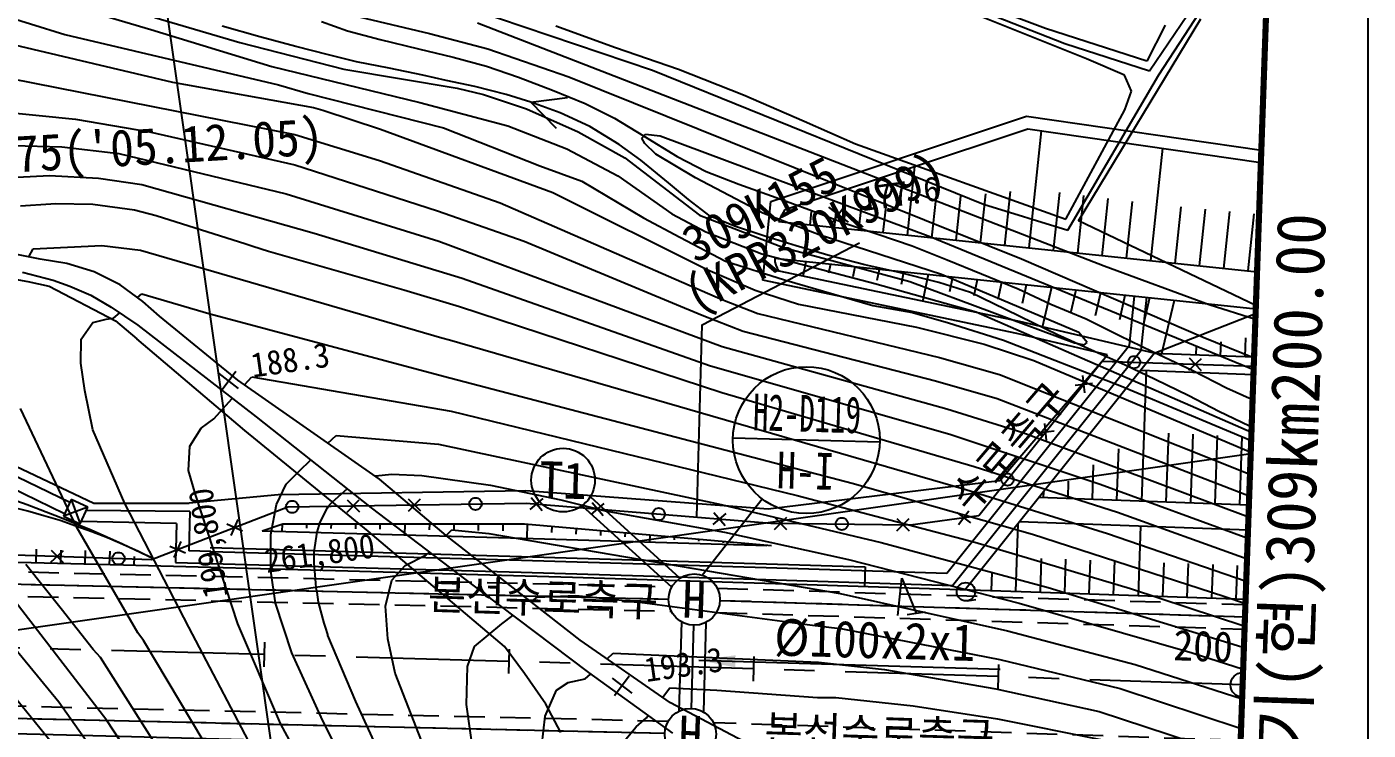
# Model space of a CAD drawing. Header units: millimetres. Extents: x 12262 to 13058, y 1103 to 1809.
# Drawn here: x 12948.3 to 13057.9, y 1477.6 to 1535.1 of the extents above; entities that cross this region are included whole.
import ezdxf
from ezdxf.enums import TextEntityAlignment as Align
from ezdxf.xclip import XClip

# ---------------------------------------------------------------- set-up
doc = ezdxf.new("R2010")
doc.units = ezdxf.units.MM
doc.header["$LTSCALE"] = 10
doc.header["$MEASUREMENT"] = 0
doc.header["$XCLIPFRAME"] = 2
for name, pattern in [('A-CENTR01', [2, 1.25, -0.25, 0.25, -0.25]), ('CENTER', [2, 1.25, -0.25, 0.25, -0.25]), ('HIDDEN', [0.375, 0.25, -0.125])]:
    doc.linetypes.add(name, pattern=pattern)
for name, color, linetype in [('TN-MACL', 6, 'A-CENTR01'), ('TT-WIRE-EQPM', 6, 'Continuous'), ('TZ-BASE', 253, 'Continuous'), ('TZ-CABL', 4, 'Continuous')]:
    doc.layers.add(name, color=color, linetype=linetype)
doc.layers.add('TX-PAPR', color=2, linetype='Continuous', plot=False)
doc.styles.add('HANA', font='GulimChe.ttf')
doc.styles.get("Standard").update_dxf_attribs({"font": 'GulimChe.ttf'})
doc.linetypes.add('ZIGZAG', pattern='A,0.0001,-0.2,[131,ltypeshp.shx,S=0.2,R=0,X=-0.2,Y=0],-0.4,[131,ltypeshp.shx,S=0.2,R=180,X=0.2,Y=0],-0.2', length=0.8001)
doc.dimstyles.get("Standard").update_dxf_attribs({"dimtxt": 0.18, "dimasz": 0.18, "dimexe": 0.18, "dimexo": 0.0625, "dimgap": 0.09, "dimtad": 0, "dimtih": 1, "dimtoh": 1, "dimdec": 4, "dimzin": 0, "dimdsep": 46, "dimtxsty": 'Standard', "dimcen": 0.09, "dimadec": 0, "dimazin": 0, "dimtfac": 1, "dimtdec": 4, "dimtofl": 0, "dimtmove": 0, "dimatfit": 3, "dimfxl": 0, "dimtolj": 1, "dimtzin": 0, "dimarcsym": 0})

# ---------------------------------------------------------------- blocks, each defined once
blk = doc.blocks.new('JD-GJG5SREGSF3')
at = {"layer": 'TZ-BASE'}
for p, q in [((645.34, -178.79), (593.24, 185.92)), ((575.95, 63.8, -77), (610.61, 53.56, -77)), ((692.24, 50.16, -82), (699.59, 61.04, -82)), ((687.11, 51.14, -81.25), (667.6, 58.97, -81.25)), ((693, 49.84, -81), (698.01, 57.54, -81)), ((593.52, 56.25, -76), (603.6, 53.14, -76)), ((675.39, 56.31, -82), (685.32, 52.41, -82)), ((623.05, 55.68, -79), (633.4, 53.21, -79)), ((636.93, 55.19, -81), (651.62, 50.22, -81)), ((683.75, 53.62, -82.06), (679.47, 55.24, -82.06)), ((610.94, 54.54, -78), (617.89, 52.49, -78)), ((619.52, 52.94, -79.16), (616.44, 53.81, -79.16)), ((624.57, 54.19, -73.7), (626.7, 53.45, -73.7)), ((637.31, 54.09, -80), (688.54, 34.24, -80)), ((643.72, 53.84, -81.25), (648.6, 52.08, -81.25)), ((686.45, 37.91, -80.59), (696.44, 54.42, -80.59)), ((693.52, 53.9, -82.06), (692.02, 50.96, -82.06)), ((595.89, 53.13, -75), (612.4, 49.24, -75)), ((603.6, 53.14, -76), (621.05, 49.03, -76)), ((610.61, 53.56, -77), (620.51, 50.53, -77)), ((622.47, 52.16, -79.16), (619.52, 52.94, -79.16)), ((626.7, 53.45, -73.7), (629.38, 52.72, -73.7)), ((629.38, 52.72, -73.7), (632.5, 51.98, -73.7)), ((633.4, 53.21, -79), (638.16, 51.98, -79)), ((692.02, 50.96, -82.06), (683.75, 53.62, -82.06)), ((617.89, 52.49, -78), (626.39, 50.32, -78)), ((625.15, 51.47, -79.16), (622.47, 52.16, -79.16)), ((632.5, 51.98, -73.7), (635.34, 51.29, -73.7)), ((638.16, 51.98, -79), (644.78, 49.67, -79)), ((648.6, 52.08, -81.25), (653.76, 50.31, -81.25)), ((685.32, 52.41, -82), (692.24, 50.16, -82)), ((620.51, 50.53, -77), (632.62, 47.59, -77)), ((627.44, 50.91, -79.16), (625.15, 51.47, -79.16)), ((630.09, 50.39, -79.16), (627.44, 50.91, -79.16)), ((635.34, 51.29, -73.7), (638.05, 50.54, -73.7)), ((638.05, 50.54, -73.7), (640.67, 49.66, -73.7)), ((690.21, 49.81, -81.25), (687.11, 51.14, -81.25)), ((599.05, 49.58, -74), (622.38, 44.97, -74)), ((626.39, 50.32, -78), (635.65, 48.76, -78)), ((632.86, 49.82, -79.16), (630.09, 50.39, -79.16)), ((634.76, 49.39, -79.16), (632.86, 49.82, -79.16)), ((637.11, 48.89, -79.16), (634.76, 49.39, -79.16)), ((640.67, 49.66, -73.7), (643.45, 48.59, -73.7)), ((644.78, 49.67, -79), (681.79, 34.81, -79)), ((651.62, 50.22, -81), (678.68, 39.28, -81)), ((653.76, 50.31, -81.25), (659.05, 48.22, -81.25)), ((685.56, 37.16, -81), (693, 49.84, -81)), ((690.77, 48.5, -81.25), (690.21, 49.81, -81.25)), ((612.4, 49.24, -75), (623.92, 47.18, -75)), ((621.05, 49.03, -76), (623.49, 48.32, -76)), ((623.49, 48.32, -76), (634.55, 45.51, -76)), ((635.65, 48.76, -78), (637.82, 48.25, -78)), ((639.67, 48.24, -79.16), (637.11, 48.89, -79.16)), ((637.82, 48.25, -78), (641.32, 47.06, -78)), ((641.69, 47.62, -79.16), (639.67, 48.24, -79.16)), ((643.45, 48.59, -73.7), (646.13, 47.49, -73.7)), ((690.24, 46.98, -81.25), (690.77, 48.5, -81.25)), ((623.92, 47.18, -75), (624.67, 46.95, -75)), ((632.62, 47.59, -77), (639.79, 45.69, -77)), ((641.69, 47.62, -79.16), (644.67, 48, -79.16)), ((644.07, 46.75, -79.16), (641.69, 47.62, -79.16)), ((643.78, 45.46, -79.16), (641.69, 47.62, -79.16)), ((646.13, 47.49, -73.7), (648.52, 46.31, -73.7)), ((659.05, 48.22, -81.25), (664.01, 46.07, -81.25)), ((598.22, 46.86, -73), (604.46, 46.23, -73)), ((604.46, 46.23, -73), (610.52, 45.2, -73)), ((624.67, 46.95, -75), (629.4, 45.4, -75)), ((641.32, 47.06, -78), (645.55, 45.19, -78)), ((646.49, 45.62, -79.16), (644.07, 46.75, -79.16)), ((648.52, 46.31, -73.7), (650.9, 44.87, -73.7)), ((661.3, 39.49, -255), (682.2, 46.46, -255)), ((664.01, 46.07, -81.25), (668.22, 44.22, -81.25)), ((682.2, 46.46, -255), (701.39, 43.7, -255)), ((685.42, 38.06, -81.25), (690.24, 46.98, -81.25)), ((610.52, 45.2, -73), (622.38, 42.48, -73)), ((622.38, 44.97, -74), (629.32, 42.85, -74)), ((629.4, 45.4, -75), (643.48, 40.24, -75)), ((634.55, 45.51, -76), (642.42, 42.41, -76)), ((639.79, 45.69, -77), (644.62, 43.81, -77)), ((645.55, 45.19, -78), (649.37, 43.06, -78)), ((648.9, 44.15, -79.16), (646.49, 45.62, -79.16)), ((650.74, 44.68, -78), (651.06, 44.99, -78)), ((651.06, 44.99, -78), (652.25, 44.86, -78)), ((662.48, 38.83, -255), (682.29, 45.43, -255)), ((682.29, 45.43, -255), (701.35, 42.69, -255)), ((683.4, 45.27, -255), (682.39, 35.7, -255)), ((599.35, 44.07, -72), (603.36, 43.97, -72)), ((603.36, 43.97, -72), (608.01, 43.42, -72)), ((650.67, 42.88, -79.16), (648.9, 44.15, -79.16)), ((651, 44.23, -78), (650.74, 44.68, -78)), ((650.9, 44.87, -73.7), (653.63, 43.16, -73.7)), ((651.9, 43.37, -78), (651, 44.23, -78)), ((652.25, 44.86, -78), (674.38, 36.62, -78)), ((668.22, 44.22, -81.25), (685.42, 38.06, -81.25)), ((608.01, 43.42, -72), (621.68, 40.13, -72)), ((629.32, 42.85, -74), (639.18, 39.39, -74)), ((644.62, 43.81, -77), (648.79, 41.6, -77)), ((649.37, 43.06, -78), (655.47, 38.39, -78)), ((652.92, 41.02, -79.16), (650.67, 42.88, -79.16)), ((655.14, 41.42, -78), (651.9, 43.37, -78)), ((653.63, 43.16, -73.7), (656.02, 41.94, -73.7)), ((693.3, 43.85, -255), (692.34, 34.65, -255)), ((622.38, 42.48, -73), (634.06, 38.73, -73)), ((642.42, 42.41, -76), (645.84, 41.17, -76)), ((656.02, 41.94, -73.7), (658.69, 40.92, -73.7)), ((673.04, 42.35, -255), (672.45, 36.74, -255)), ((599.69, 41.48, -71), (602.33, 41.63, -71)), ((602.33, 41.63, -71), (606.34, 41.4, -71)), ((606.34, 41.4, -71), (609.88, 40.89, -71)), ((609.88, 40.89, -71), (623.96, 36.92, -71)), ((645.84, 41.17, -76), (650.9, 38.17, -76)), ((648.79, 41.6, -77), (653.21, 38.49, -77)), ((654.57, 39.67, -79.16), (652.92, 41.02, -79.16)), ((660.65, 38.55, -78), (655.14, 41.42, -78)), ((658.69, 40.92, -73.7), (661.73, 39.83, -73.7)), ((621.68, 40.13, -72), (634.17, 36.25, -72)), ((643.48, 40.24, -75), (656.14, 33.92, -75)), ((656.33, 38.31, -79.16), (654.57, 39.67, -79.16)), ((660.63, 33.06, -255), (661.3, 39.49, -255)), ((661.73, 39.83, -73.7), (664.4, 38.83, -73.7)), ((674.77, 39.73, -255), (674.43, 36.54, -255)), ((676.8, 39.92, -255), (676.42, 36.33, -255)), ((678.83, 40.11, -255), (678.41, 36.12, -255)), ((680.86, 40.3, -255), (680.4, 35.91, -255)), ((684.88, 40.24, -255), (684.38, 35.49, -255)), ((686.86, 39.99, -255), (686.37, 35.28, -255)), ((688.85, 39.75, -255), (688.36, 35.07, -255)), ((690.83, 39.5, -255), (690.35, 34.86, -255)), ((599.97, 39.14, -70), (602.45, 39.31, -70)), ((602.45, 39.31, -70), (602.81, 39.32, -70)), ((602.81, 39.32, -70), (605.87, 39.28, -70)), ((605.87, 39.28, -70), (609.28, 38.81, -70)), ((609.28, 38.81, -70), (611.06, 38.35, -70)), ((634.06, 38.73, -73), (641.13, 36.25, -73)), ((639.18, 39.39, -74), (657.37, 31.46, -74)), ((653.21, 38.49, -77), (655.99, 37.02, -77)), ((655.47, 38.39, -78), (662.33, 35.74, -78)), ((665.25, 36.77, -78), (660.65, 38.55, -78)), ((661.93, 37.85, -255), (662.48, 38.83, -255)), ((664.4, 38.83, -73.7), (667.34, 37.72, -73.7)), ((664.6, 38.66, -255), (664.49, 37.58, -255)), ((666.01, 39.02, -77.37), (667.61, 37.82, -77.37)), ((666.21, 37.62, -77.37), (667.41, 39.22, -77.37)), ((666.64, 38.88, -255), (666.48, 37.37, -255)), ((668.67, 39.1, -255), (668.47, 37.16, -255)), ((670.71, 39.32, -255), (670.46, 36.95, -255)), ((678.68, 39.28, -81), (685.56, 37.16, -81)), ((694.81, 39.06, -255), (694.33, 34.44, -255)), ((696.8, 38.87, -255), (696.31, 34.23, -255)), ((698.79, 38.68, -255), (698.3, 34.03, -255)), ((700.78, 38.49, -255), (700.29, 33.82, -255)), ((611.06, 38.35, -70), (618.38, 36.05, -70)), ((650.9, 38.17, -76), (653.87, 36.58, -76)), ((658.33, 37.49, -79.16), (656.33, 38.31, -79.16)), ((660.88, 36.64, -79.16), (658.33, 37.49, -79.16)), ((661.93, 37.85, -255), (701.04, 33.74, -255)), ((667.34, 37.72, -73.7), (670.05, 36.83, -73.7)), ((700.94, 31, -80.59), (686.45, 37.91, -80.59)), ((623.96, 36.92, -71), (636.07, 33.22, -71)), ((634.17, 36.25, -72), (657.31, 27.64, -72)), ((641.13, 36.25, -73), (655.69, 30.2, -73)), ((653.87, 36.58, -76), (657.6, 34.61, -76)), ((655.99, 37.02, -77), (660.57, 35.22, -77)), ((663.36, 35.87, -79.16), (660.88, 36.64, -79.16)), ((675.24, 33.54, -78), (665.25, 36.77, -78)), ((670.05, 36.83, -73.7), (672.84, 35.87, -73.7)), ((674.38, 36.62, -78), (700.76, 25.78, -78)), ((601.57, 34.79, -75.68), (599.12, 35.28, -75.68)), ((600.65, 34.98, -69), (601, 35.62, -69)), ((601, 35.62, -69), (606.63, 35.91, -69)), ((606.63, 35.91, -69), (609.77, 35.53, -69)), ((609.77, 35.53, -69), (634.41, 28.35, -69)), ((618.38, 36.05, -70), (618.95, 35.84, -70)), ((618.95, 35.84, -70), (620.25, 35.45, -70)), ((620.25, 35.45, -70), (631.31, 32.27, -70)), ((660.57, 35.22, -77), (669.8, 32.8, -77)), ((662.33, 35.74, -78), (672.67, 32.95, -78)), ((666.14, 35.07, -79.16), (663.36, 35.87, -79.16)), ((672.84, 35.87, -73.7), (675.72, 34.73, -73.7)), ((603.76, 34.43, -75.68), (601.57, 34.79, -75.68)), ((605.98, 33.76, -75.68), (603.76, 34.43, -75.68)), ((657.6, 34.61, -76), (662.41, 33.09, -76)), ((661.62, 34.87, -255), (700.93, 30.73, -255)), ((663.93, 33.39, -255), (664.19, 34.6, -255)), ((666.04, 33.68, -255), (666.19, 34.39, -255)), ((668.98, 34.33, -79.16), (666.14, 35.07, -79.16)), ((668.02, 33.37, -255), (668.19, 34.18, -255)), ((671.69, 33.71, -79.16), (668.98, 34.33, -79.16)), ((675.72, 34.73, -73.7), (678.51, 33.58, -73.7)), ((681.79, 34.81, -79), (696.63, 28.41, -79)), ((688.54, 34.24, -80), (697.11, 31.08, -80)), ((598.32, 33.36, -67.88), (600.58, 32.96, -67.88)), ((600.13, 33.72, -68.11), (602.63, 33.08, -68.11)), ((600.58, 32.96, -67.88), (602.3, 32.58, -67.88)), ((602.63, 33.08, -68.11), (604, 32.59, -68.11)), ((608.12, 32.68, -75.68), (605.98, 33.76, -75.68)), ((636.07, 33.22, -71), (656.29, 26.11, -71)), ((656.14, 33.92, -75), (660.01, 32.26, -75)), ((681.41, 28.7, -255), (660.63, 33.06, -255)), ((681.63, 29.68, -255), (661.98, 33.8, -255)), ((662.41, 33.09, -76), (669.64, 31, -76)), ((670, 33.06, -255), (670.19, 33.97, -255)), ((675.02, 32.88, -79.16), (671.69, 33.71, -79.16)), ((671.97, 32.75, -255), (672.18, 33.76, -255)), ((672.67, 32.95, -78), (686.12, 27.95, -78)), ((673.72, 31.33, -255), (674.18, 33.55, -255)), ((686.47, 28.8, -78), (675.24, 33.54, -78)), ((675.93, 32.13, -255), (676.18, 33.33, -255)), ((677.91, 31.82, -255), (678.18, 33.12, -255)), ((678.51, 33.58, -73.7), (681.51, 32.36, -73.7)), ((679.89, 31.51, -255), (680.18, 32.91, -255)), ((602.3, 32.58, -67.88), (607.73, 29.75, -67.88)), ((604, 32.59, -68.11), (605.71, 31.83, -68.11)), ((605.71, 31.83, -68.11), (607.38, 30.86, -68.11)), ((609.98, 31.32, -75.68), (608.12, 32.68, -75.68)), ((609.54, 31.65, -68), (609.88, 31.94, -68)), ((609.88, 31.94, -68), (615.36, 30.35, -68)), ((631.31, 32.27, -70), (635.85, 30.92, -70)), ((660.01, 32.26, -75), (663.57, 31.11, -75)), ((669.8, 32.8, -77), (678.08, 30.48, -77)), ((677.62, 32.06, -79.16), (675.02, 32.88, -79.16)), ((680.47, 30.66, -79.16), (677.62, 32.06, -79.16)), ((681.51, 32.36, -73.7), (684.19, 31.11, -73.7)), ((681.86, 31.18, -255), (682.18, 32.7, -255)), ((683.5, 29.24, -255), (684.26, 32.49, -255)), ((685.85, 30.52, -255), (686.26, 32.27, -255)), ((687.83, 30.19, -255), (688.27, 32.06, -255)), ((689.81, 29.86, -255), (690.27, 31.85, -255)), ((607.38, 30.86, -68.11), (609.55, 29.39, -68.11)), ((611.32, 30.14, -75.68), (609.98, 31.32, -75.68)), ((635.85, 30.92, -70), (657.3, 23.9, -70)), ((657.37, 31.46, -74), (660.24, 30.34, -74)), ((663.57, 31.11, -75), (673.2, 29.24, -75)), ((669.64, 31, -76), (672.88, 30.44, -76)), ((684.19, 31.11, -73.7), (687.06, 29.9, -73.7)), ((690.6, 27.75, -255), (691.02, 31.77, -255)), ((691.56, 27.35, -255), (692.02, 31.67, -255)), ((691.78, 29.53, -255), (692.28, 31.64, -255)), ((693.23, 26.96, -255), (694.28, 31.43, -255)), ((697.11, 31.08, -80), (700.9, 29.88, -80)), ((604.94, 28.24, -68), (605.88, 29.61, -68)), ((605.88, 29.61, -68), (606.97, 29.87, -68)), ((606.97, 29.87, -68), (607.58, 29.96, -68)), ((607.58, 29.96, -68), (608.08, 30.39, -68)), ((607.73, 29.75, -67.88), (609.48, 28.28, -67.88)), ((617.73, 24.9, -67.46), (611.32, 30.14, -67.46)), ((615.36, 30.35, -68), (634.54, 25.22, -68)), ((655.69, 30.2, -73), (659.03, 28.89, -73)), ((660.24, 30.34, -74), (675.09, 26.75, -74)), ((672.88, 30.44, -76), (675.83, 29.59, -76)), ((678.08, 30.48, -77), (700.58, 20.65, -77)), ((682.76, 29.55, -79.16), (680.47, 30.66, -79.16)), ((692.64, 27.1, -255), (681.63, 29.68, -255)), ((687.06, 29.9, -73.7), (689.8, 28.56, -73.7)), ((692.64, 27.1, -255), (700.92, 30.35, -255)), ((609.55, 29.39, -50.59), (619.22, 21.9, -50.59)), ((659.03, 28.89, -73), (674.75, 24.84, -73)), ((673.2, 29.24, -75), (678.74, 27.85, -75)), ((675.83, 29.59, -76), (680.3, 28.18, -76)), ((688.8, 26.96, -255), (681.41, 28.7, -255)), ((684.74, 28.6, -79.16), (682.76, 29.55, -79.16)), ((687.76, 27.24, -79.16), (684.74, 28.6, -79.16)), ((687.16, 27.98, -78), (686.47, 28.8, -78)), ((689.8, 28.56, -73.7), (692.49, 27.24, -73.7)), ((604.91, 26.28, -68), (604.94, 28.24, -68)), ((618.3, 20.78, -67.88), (609.48, 28.28, -67.88)), ((634.41, 28.35, -69), (635.04, 28.19, -69)), ((635.04, 28.19, -69), (677.24, 15.96, -69)), ((657.31, 27.64, -72), (675.67, 22.57, -72)), ((675.68, 9.13, -255), (690.6, 27.75, -255)), ((678.74, 27.85, -75), (682.78, 26.51, -75)), ((680.3, 28.18, -76), (689.81, 24.45, -76)), ((686.12, 27.95, -78), (686.91, 27.79, -78)), ((686.91, 27.79, -78), (687.16, 27.98, -78)), ((696.06, 27.68, -255), (696.03, 26.97, -255)), ((696.63, 28.41, -79), (700.79, 26.73, -79)), ((698.07, 28.02, -255), (698.03, 26.9, -255)), ((700.08, 28.36, -255), (700.03, 26.83, -255)), ((675.09, 26.75, -74), (679.99, 25.37, -74)), ((676.15, 8.11, -255), (691.56, 27.35, -255)), ((677.16, 7.78, -255), (692.64, 27.1, -255)), ((680.01, 16.7, -255), (688.8, 26.96, -255)), ((682.78, 26.51, -75), (700.52, 19.02, -75)), ((690.27, 26.13, -79.16), (687.76, 27.24, -79.16)), ((692.49, 27.24, -73.7), (695.78, 25.7, -73.7)), ((692.64, 27.1, -255), (700.8, 26.8, -255)), ((605.23, 24.05, -68), (604.91, 26.28, -68)), ((616.17, 25.43, -66.67), (617.77, 24.23, -66.67)), ((616.37, 24.03, -66.67), (617.57, 25.63, -66.67)), ((634.54, 25.22, -68), (667.94, 16.47, -68)), ((656.29, 26.11, -71), (676.02, 20.45, -71)), ((679.99, 25.37, -74), (700.46, 17.22, -74)), ((692.72, 24.94, -79.16), (690.27, 26.13, -79.16)), ((691.53, 25.71, -255), (700.75, 25.37, -255)), ((691.98, 25.69, -255), (691.6, 15.03, -255)), ((695.78, 25.7, -73.7), (698.53, 24.28, -73.7)), ((629.3, 16.81, -67.46), (617.73, 24.9, -67.46)), ((618.28, 24.52, -67), (618.89, 25.18, -67)), ((618.89, 25.18, -67), (635.17, 22.36, -67)), ((674.75, 24.84, -73), (679.79, 23.39, -73)), ((689.81, 24.45, -76), (696.84, 21.52, -76)), ((695.47, 23.63, -79.16), (692.72, 24.94, -79.16)), ((698.53, 24.28, -73.7), (700.67, 23.33, -73.7)), ((605.89, 20.85, -68), (605.23, 24.05, -68)), ((615.77, 21.74, -67), (617.27, 23.41, -67)), ((657.3, 23.9, -70), (677.92, 17.85, -70)), ((679.79, 23.39, -73), (700.4, 15.46, -73)), ((697.9, 22.35, -79.16), (695.47, 23.63, -79.16)), ((604.55, 12.92, -69), (599.97, 22.58, -69)), ((635.17, 22.36, -67), (663.44, 15.48, -67)), ((675.67, 22.57, -72), (681.9, 20.61, -72)), ((700.42, 21.15, -79.16), (697.9, 22.35, -79.16)), ((608.5, 14.83, -68), (605.89, 20.85, -68)), ((613.82, 19.51, -67), (614.74, 20.98, -67)), ((614.74, 20.98, -67), (615.77, 21.74, -67)), ((619.22, 21.9, -50.59), (628.62, 14.46, -50.59)), ((696.84, 21.52, -76), (700.56, 19.96, -76)), ((700.6, 21.08, -79.16), (700.42, 21.15, -79.16)), ((628.39, 12.57, -67.88), (618.3, 20.78, -67.88)), ((625.1, 19.75, -66), (625.76, 20.39, -66)), ((625.76, 20.39, -66), (634.13, 19.68, -66)), ((676.02, 20.45, -71), (688.21, 16.41, -71)), ((681.9, 20.61, -72), (700.34, 13.72, -72)), ((693.8, 20.57, -255), (693.59, 14.95, -255)), ((695.8, 20.48, -255), (695.59, 14.88, -255)), ((697.79, 20.39, -255), (697.59, 14.81, -255)), ((699.79, 20.3, -255), (699.59, 14.74, -255)), ((81.9, -69.47), (700.52, 18.9)), ((596.44, 19.35), (605.96, 14.86)), ((613.69, 17.53, -67), (613.82, 19.51, -67)), ((634.13, 19.68, -66), (657.24, 14.74, -66)), ((689.7, 19.3, -255), (689.56, 15.1, -255)), ((603.99, 14.9, -251.5), (597.83, 17.89, -254.61)), ((622.77, 17.49, -66), (623.68, 18.37, -66)), ((677.92, 17.85, -70), (689.64, 14.12, -70)), ((687.65, 17.97, -255), (687.56, 15.17, -255)), ((603.58, 13.99, -255), (597.42, 16.98, -255)), ((614.28, 15.55, -67), (613.69, 17.53, -67)), ((621.69, 16.4, -66), (622.77, 17.49, -66)), ((628.95, 17.06, -65), (629.01, 17.07, -65)), ((629.01, 17.07, -65), (630.3, 17.21, -65)), ((634.77, 12.21, -67.46), (629.3, 16.81, -67.46)), ((630.3, 17.21, -65), (632.76, 17.12, -65)), ((632.76, 17.12, -65), (638.39, 16.31, -65)), ((661.07, 14.4, -255), (680.01, 16.7, -255)), ((667.94, 16.47, -68), (682.68, 12.31, -68)), ((685.61, 16.64, -255), (685.56, 15.24, -255)), ((613.75, 14.88), (621.03, 15.56)), ((617.73, 5, -67), (614.28, 15.55, -67)), ((620.89, 14.74, -66), (621.69, 16.4, -66)), ((621.03, 15.56), (641.28, 15.88)), ((625.48, 14.97, -65), (626.66, 16.02, -65)), ((638.39, 16.31, -65), (644.12, 15.12, -65)), ((641.28, 15.88), (661.07, 14.4)), ((663.44, 15.48, -67), (677.96, 11.65, -67)), ((677.24, 15.96, -69), (688.8, 12.38, -69)), ((683.58, 15.78, -255), (683.56, 15.32, -255)), ((688.21, 16.41, -71), (700.28, 12, -71)), ((604.1, 15.15), (603.48, 13.78)), ((605.47, 14.53), (603.48, 13.78)), ((604.1, 15.15), (604.85, 13.16)), ((605.47, 14.53), (604.1, 15.15)), ((604.85, 13.16), (605.47, 14.53)), ((605.96, 14.86), (613.75, 14.85)), ((613.74, 4.72, -68), (608.5, 14.83, -68)), ((620.42, 12.3, -66), (620.89, 14.74, -66)), ((624.47, 13.31, -65), (625.05, 14.48, -65)), ((625.05, 14.48, -65), (625.26, 14.73, -65)), ((625.26, 14.73, -65), (625.48, 14.97, -65)), ((628.62, 14.46, -50.59), (637.62, 7.62, -50.59)), ((644.12, 15.12, -65), (647.75, 14.22, -65)), ((657.24, 14.74, -66), (670.32, 11.63, -66)), ((683.21, 15.33, -255), (700.37, 14.71, -255)), ((603.48, 13.78), (604.85, 13.16)), ((612.73, 13.19, -21.5), (604.93, 13.34, -255)), ((613.81, 14.17, 11.67), (605.34, 14.25, -250.82)), ((612.73, 13.19), (612.64, 9.99)), ((613.81, 14.17), (613.72, 10.96)), ((621.42, 13.15), (641.15, 13.17)), ((624.23, 12.48, -65), (624.47, 13.31, -65)), ((624.23, 12.48, -65), (624.47, 13.31, -65)), ((631.39, 13.16, -255), (631.36, 12.27, -255)), ((633.39, 13.16, -255), (633.38, 12.68, -255)), ((635.39, 13.16, -255), (635.38, 12.65, -255)), ((637.39, 13.16, -255), (637.38, 12.62, -255)), ((639.39, 13.16, -255), (639.38, 12.59, -255)), ((641.15, 13.17), (661.34, 11.39, -255)), ((647.75, 14.22, -65), (657.5, 12.48, -65)), ((681.49, 13.17, -255), (681.3, 7.64, -255)), ((681.62, 13.34, -255), (700.3, 12.66, -255)), ((689.64, 14.12, -70), (700.22, 10.31, -70)), ((609.57, 4.25, -69), (604.55, 12.92, -69)), ((619.72, 12.6), (621.42, 13.15)), ((619.72, 12.6, -255), (640.96, 12, -255)), ((620.43, 9.32, -66), (620.42, 12.3, -66)), ((621.35, 13.12, -255), (621.33, 12.55, -255)), ((623.35, 13.15, -255), (623.34, 12.81, -255)), ((623.98, 10.88, -65), (624.23, 12.48, -65)), ((625.35, 13.15, -255), (625.34, 12.78, -255)), ((627.35, 13.15, -255), (627.34, 12.76, -255)), ((639.52, 3.14, -67.88), (628.39, 12.57, -67.88)), ((629.35, 13.15, -255), (629.34, 12.73, -255)), ((634.76, 12.22, -64), (635.22, 12.67, -64)), ((645.72, 3.65, -67.46), (634.77, 12.21, -67.46)), ((635.22, 12.67, -64), (636.05, 12.58, -64)), ((636.05, 12.58, -64), (638.25, 12.38, -64)), ((638.25, 12.38, -64), (663.94, 7.98, -64)), ((641.39, 13.14, -255), (641.36, 11.99, -255)), ((643.39, 12.97, -255), (643.37, 12.45, -255)), ((645.38, 12.79, -255), (645.37, 12.33, -255)), ((647.38, 12.62, -255), (647.37, 12.21, -255)), ((649.38, 12.44, -255), (649.36, 12.1, -255)), ((651.4, 12.26, -255), (651.39, 11.69, -255)), ((653.4, 12.09, -255), (653.39, 11.86, -255)), ((657.5, 12.48, -65), (667.65, 10.25, -65)), ((682.68, 12.31, -68), (698.32, 7.26, -68)), ((688.8, 12.38, -69), (700.15, 8.48, -69)), ((691.52, 12.98, -255), (691.32, 7.3, -255)), ((601.26, 11.08, -255), (601.23, 9.98, -255)), ((603.26, 11.02, -255), (603.23, 9.92, -255)), ((605.26, 10.97, -255), (605.23, 9.87, -255)), ((615.54, 10.91, -255), (613.72, 10.96)), ((615.46, 11.22, -255), (640.92, 10.5, -255)), ((640.96, 12, -255), (660.97, 11.4, -255)), ((655.4, 11.91, -255), (655.39, 11.74, -255)), ((657.39, 11.74, -255), (657.39, 11.62, -255)), ((659.39, 11.56, -255), (659.38, 11.45, -255)), ((670.32, 11.63, -66), (683.96, 7.95, -66)), ((677.96, 11.65, -67), (690.69, 7.88, -67)), ((607.26, 10.92, -255), (607.23, 9.82, -255)), ((609.25, 10.48, -255), (609.23, 9.77, -255)), ((612.64, 9.99, -255), (640.88, 9.2, -255)), ((615.51, 9.91, -255), (615.54, 10.91, -255)), ((615.54, 10.91, -255), (640.91, 10.2, -255)), ((623.98, 9.95, -65), (623.98, 10.88, -65)), ((624.1, 8.35, -65), (623.98, 9.95, -65)), ((631.4, 9.75, -64), (633.14, 10.62, -64)), ((633.14, 10.62, -64), (633.37, 10.85, -64)), ((640.91, 10.2, -255), (660.92, 9.6, -255)), ((640.92, 10.5, -255), (660.93, 9.9, -255)), ((660.93, 9.9, -255), (669, 9.64, -255)), ((667.65, 10.25, -65), (681.58, 6.67, -65)), ((683.39, 10.34, -255), (683.3, 7.58, -255)), ((685.39, 10.27, -255), (685.29, 7.51, -255)), ((687.39, 10.2, -255), (687.29, 7.44, -255)), ((689.39, 10.13, -255), (689.29, 7.37, -255)), ((693.42, 9.98, -255), (693.32, 7.23, -255)), ((695.41, 9.91, -255), (695.31, 7.17, -255)), ((603.29, 6.21, -70), (600.4, 9.83, -70)), ((620.81, 6.69, -66), (620.43, 9.32, -66)), ((630.33, 8.57, -64), (631.4, 9.75, -64)), ((640.88, 9.2, -255), (660.89, 8.6, -255)), ((640.88, 9.2, -255), (660.89, 8.6, -255)), ((660.92, 9.6, -255), (675.68, 9.13, -255)), ((669, 9.64, -255), (668.95, 8.04, -255)), ((679.35, 9.18, -255), (679.3, 7.71, -255)), ((697.41, 9.84, -255), (697.31, 7.1, -255)), ((699.41, 9.77, -255), (699.31, 7.03, -255)), ((607.04, -2.9, -71), (598.52, 8.13, -71)), ((624.14, 7.9, -65), (624.1, 8.35, -65)), ((624.21, 7.59, -65), (624.14, 7.9, -65)), ((629.81, 6.43, -64), (630.33, 8.57, -64)), ((660.89, 8.6, -255), (676.15, 8.11, -255)), ((663.94, 7.98, -64), (666.96, 7.47, -64)), ((671.68, 5.66, -58.02), (672, 8.73, -58.02)), ((672, 8.73, -58.02), (673.17, 5.87, -58.02)), ((683.96, 7.95, -66), (699.45, 3.23, -66)), ((690.69, 7.88, -67), (700.03, 4.81, -67)), ((622.16, 2.63, -66), (620.81, 6.69, -66)), ((624.34, 6.75, -65), (624.21, 7.59, -65)), ((624.78, 5.04, -65), (624.34, 6.75, -65)), ((637.62, 7.62, -50.59), (646.39, 1.01, -50.59)), ((641.7, 6.8, -63), (642.19, 7.17, -63)), ((642.19, 7.17, -63), (645.37, 7.31, -63)), ((645.37, 7.31, -63), (649.97, 6.83, -63)), ((649.97, 6.83, -63), (664.27, 4.93, -63)), ((666.96, 7.47, -64), (680.65, 4.42, -64)), ((677.35, 6.87, -58.02), (678.04, 6.97, -58.02)), ((681.58, 6.67, -65), (695.73, 2.62, -65)), ((698.32, 7.26, -68), (700.09, 6.65, -68)), ((603.1, -1.42, -72), (596.59, 6.49, -72)), ((605.9, 2.9, -70), (603.29, 6.21, -70)), ((629.99, 3.77, -64), (629.81, 6.43, -64)), ((639.3, 5, -63), (640.2, 5.67, -63)), ((672.43, 5.76, -58.02), (673.91, 5.98, -58.02)), ((603.68, -6.14, -73), (594.58, 4.96, -73)), ((621.23, -9.54, -68), (613.74, 4.72, -68)), ((621.23, -3.15, -67), (617.73, 5, -67)), ((624.89, 4.72, -65), (624.78, 5.04, -65)), ((625.08, 4.11, -65), (624.89, 4.72, -65)), ((637.09, 3.14, -63), (639.3, 5, -63)), ((664.27, 4.93, -63), (667.16, 4.57, -63)), ((667.16, 4.57, -63), (680.02, 2.09, -63)), ((680.65, 4.42, -64), (691.07, 1.66, -64)), ((610.03, 3.63, -69), (609.57, 4.25, -69)), ((620.58, -14.08, -69), (610.03, 3.63, -69)), ((619.92, 3.48), (619.87, 1.48)), ((625.1, 4.05, -65), (625.08, 4.11, -65)), ((627.39, -1.35, -65), (625.1, 4.05, -65)), ((630.59, 0.97, -64), (629.99, 3.77, -64)), ((653.1, -1.47, -67.46), (645.72, 3.65, -67.46)), ((606.5, 2.25, -70), (605.9, 2.9, -70)), ((612.68, -7.46, -70), (606.5, 2.25, -70)), ((622.27, 2.32, -66), (622.16, 2.63, -66)), ((624.67, -2.93, -66), (622.27, 2.32, -66)), ((636.5, 1.51, -63), (637.09, 3.14, -63)), ((641.17, 0.94, -67.88), (639.52, 3.14, -67.88)), ((639.92, 2.92), (639.86, 0.92)), ((647.91, 2.13, -62), (648.41, 2.59, -62)), ((648.41, 2.59, -62), (665.19, 1.86, -62)), ((659.91, 2.32), (659.85, 0.32)), ((695.73, 2.62, -65), (699.9, 1.29, -65)), ((699.45, 3.23, -66), (699.96, 3.05, -66)), ((636.43, -1.6, -63), (636.5, 1.51, -63)), ((665.19, 1.86, -62), (670.6, 1.26, -62)), ((670.6, 1.26, -62), (679.7, -0.31, -62)), ((679.9, 1.68), (679.84, -0.32)), ((680.02, 2.09, -63), (689.85, -0.3, -63)), ((691.07, 1.66, -64), (699.82, -1.13, -64)), ((634.17, -8.21, -64), (630.59, 0.97, -64)), ((642.91, -1.58, -67.88), (641.17, 0.94, -67.88)), ((643.79, -0.44, -62), (644.73, 0.21, -62)), ((644.73, 0.21, -62), (646.13, 0.51, -62)), ((646.13, 0.51, -62), (646.55, 0.89, -62)), ((646.39, 1.01, -50.59), (653.25, -3.95, -50.59)), ((648.33, 0.54, -61.71), (649.93, -0.66, -61.71)), ((648.53, -0.86, -61.71), (649.73, 0.74, -61.71)), ((699.89, 1), (699.82, -1)), ((642.85, -2.54, -62), (643.79, -0.44, -62)), ((652.45, -1.02, -61), (653.05, -0.25, -61)), ((653.05, -0.25, -61), (656.89, -0.43, -61)), ((656.89, -0.43, -61), (665.12, -1.04, -61)), ((665.12, -1.04, -61), (666.62, -1.04, -61)), ((666.62, -1.04, -61), (672.92, -1.7, -61)), ((679.7, -0.31, -62), (688.13, -2.16, -62)), ((689.85, -0.3, -63), (699.73, -3.57, -63)), ((607.3, -7.34, -72), (603.1, -1.42, -72)), ((635.23, -18.51, -65), (627.39, -1.35, -65)), ((637.03, -5.84, -63), (636.43, -1.6, -63)), ((644.13, -3.9, -67.88), (642.91, -1.58, -67.88)), ((659.1, -4.63, -67.46), (653.1, -1.47, -67.46)), ((672.92, -1.7, -61), (679.83, -2.77, -61)), ((688.13, -2.16, -62), (699.65, -5.95, -62)), ((615.81, -16.32, -71), (607.04, -2.9, -71)), ((625.69, -11.45, -67), (621.23, -3.15, -67)), ((633.22, -19.78, -66), (624.67, -2.93, -66)), ((642.58, -4.95, -62), (642.85, -2.54, -62)), ((650.3, -3.43, -61), (651.13, -2.69, -61)), ((651.13, -2.69, -61), (651.27, -2.51, -61)), ((679.83, -2.77, -61), (688.24, -4.47, -61)), ((648.89, -5.08, -61), (650.3, -3.43, -61))]:
    blk.add_line(p, q, dxfattribs=at)
at = {"layer": 'TZ-BASE', "ltscale": 0.2}
for p, q in [((678.29, 13.83), (688.38, 26.45)), ((688.38, 26.45), (700.77, 26.03)), ((695.46, 25.71), (696.5, 26.68)), ((695.5, 26.71), (696.46, 25.68)), ((686.96, 23.87), (686.81, 25.28)), ((686.18, 24.5), (687.59, 24.65)), ((683.84, 19.97), (683.68, 21.37)), ((683.06, 20.59), (684.46, 20.75)), ((610.68, 10.24), (621.81, 14.54)), ((621.81, 14.54), (641.3, 14.85)), ((626.66, 15.12), (627.67, 14.13)), ((626.67, 14.12), (627.66, 15.13)), ((631.66, 15.2), (632.67, 14.21)), ((631.67, 14.2), (632.66, 15.21)), ((641.3, 14.85), (661.29, 13.21)), ((641.62, 14.32), (642.7, 15.24)), ((641.7, 15.32), (642.62, 14.24)), ((646.6, 13.92), (647.68, 14.83)), ((646.69, 14.91), (647.6, 13.83)), ((617.19, 12.22), (617.76, 13.51)), ((656.57, 13.1), (657.65, 14.01)), ((656.65, 14.1), (657.57, 13.02)), ((661.29, 13.21), (672.72, 13.09)), ((661.59, 12.71), (662.6, 13.7)), ((661.6, 13.71), (662.59, 12.7)), ((671.59, 12.6), (672.6, 13.59)), ((671.6, 13.6), (672.59, 12.59)), ((672.72, 13.09), (678.29, 13.83)), ((676.49, 14.1), (677.62, 13.24)), ((676.63, 13.11), (677.49, 14.23)), ((616.83, 13.15), (618.12, 12.58)), ((588.57, 11), (610.68, 10.24)), ((602.46, 10.02), (603.49, 10.99)), ((602.49, 11.02), (603.46, 9.99)), ((612.17, 11.35), (613.46, 10.78)), ((612.53, 10.41), (613.1, 11.71))]:
    blk.add_line(p, q, dxfattribs=at)
at = {"layer": 'TZ-BASE', "linetype": 'CENTER', "flags": 128}
blk.add_lwpolyline([(699.86, 0, 0.015501), (79.96, 2.48, 0.002), (0, 0)], format="xyb", dxfattribs=at)
at = {"layer": 'TZ-BASE', "ltscale": 0.2}
for centre in [(690.98, 26.36), (680.64, 16.77), (622.17, 14.55), (637.16, 14.79), (652.13, 13.96), (667.1, 13.15), (607.97, 10.33)]:
    blk.add_circle(centre, 0.5, dxfattribs=at)
at = {"layer": 'TZ-BASE'}
for centre, radius in [((677.24, 7.61, -58.02), 0.75), ((699.86, 0), 1)]:
    blk.add_circle(centre, radius, dxfattribs=at)
for centre, radius, start, end in [((663.23, 34.81, -255), 1.61, 177.9748, 219.0084), ((564.94, -82.95), 103.94, 63.7867, 76.1838), ((586.72, -37.76), 53.77, 63.3433, 86.8209), ((349.93, -9993.88), 10007, 87.994648, 91.356978), ((349.93, -9993.88), 9993, 87.994648, 91.356896)]:
    blk.add_arc(centre, radius, start, end, dxfattribs=at)
at = {"layer": 'TZ-BASE', "style": 'HANA'}
for s, height, rotation, p in [("FCR-102-영이-노반-R-175('05.12.05)", 3, 3.3704, (559.45, 39.51, -31.09)), ('177.6', 2, 8.1304, (668.79, 38.7, -77.37)), ('188.3', 2, 8.1304, (618.95, 25.11, -66.67)), ('수로측구', 2.5, 49.4051, (677.64, 13.88)), ('199,800', 2, 98.1304, (616.92, 7.24, -255)), ('261,800', 2, 8.1304, (620.09, 9.15, -255)), ('본선수로측구', 2.5, 358.1895, (633.23, 6.18)), ('200', 2.5, 357.9946, (694.17, 2.02)), ('193.3', 2, 8.1304, (651.11, 0.23, -61.71)), ('본선수로측구', 2.5, 358.1895, (660.74, -4.92))]:
    blk.add_text(s, height=height, rotation=rotation, dxfattribs=at).set_placement(p)

msp = doc.modelspace()

# ---------------------------------------------------------------- linework, layer by layer
at = {"layer": 'TN-MACL', "const_width": 0.5}
msp.add_lwpolyline([(13050.25, 1556.25), (13045, 1406.34)], dxfattribs=at)
at = {"layer": 'TT-WIRE-EQPM'}
msp.add_circle((12992.09, 1498.03), 2.6, dxfattribs=at)
at = {"layer": 'TX-PAPR'}
msp.add_lwpolyline([(12261.89, 1103.05), (13057.89, 1103.05), (13057.89, 1619.05), (12261.89, 1619.05)], close=True, dxfattribs=at)
at = {"layer": 'TX-PAPR', "flags": 128}
msp.add_lwpolyline([(13050.25, 1556.3), (13045, 1406.3), (12350.4, 1406.3), (12345.15, 1556.3)], close=True, dxfattribs=at)
at = {"layer": 'TZ-BASE'}
for p, q in [((13017.97, 1501.13), (13005.97, 1501.47)), ((13003.45, 1490.27), (13008.36, 1496.51))]:
    msp.add_line(p, q, dxfattribs=at)
at = {"layer": 'TZ-BASE', "flags": 128}
msp.add_lwpolyline([(13003.01, 1495.02), (13003.46, 1510.72), (13016.32, 1517.43)], dxfattribs=at)
at = {"layer": 'TZ-BASE'}
msp.add_circle((13011.97, 1501.3), 6, dxfattribs=at)
at = {"layer": 'TZ-CABL', "linetype": 'ByBlock'}
for p, q in [((13001.64, 1490.02), (12994.35, 1496.65)), ((13000.97, 1489.28), (12993.68, 1495.91))]:
    msp.add_line(p, q, dxfattribs=at)
at = {"layer": 'TZ-CABL', "linetype": 'HIDDEN'}
for points in [[(12854.66, 1492.68), (13000.99, 1489.32)], [(12854.89, 1491.67), (13000.71, 1488.32)], [(12854.61, 1490.68), (13000.94, 1487.32)], [(13004.69, 1489.21), (13047.86, 1487.86)], [(13004.91, 1488.21), (13047.82, 1486.86)], [(13004.63, 1487.22), (13047.79, 1485.86)], [(13000.68, 1478.32), (12854.48, 1481.68)], [(13000.4, 1477.33), (12854.71, 1480.67)], [(13047.47, 1476.75), (13004.38, 1478.21)]]:
    msp.add_lwpolyline(points, dxfattribs=at)
at = {"layer": 'TZ-CABL', "linetype": 'ZIGZAG', "ltscale": 0.5}
for points in [[(12854.89, 1491.67), (13000.71, 1488.32)], [(13004.91, 1488.21), (13047.82, 1486.86)], [(13002.75, 1486.17), (13002.56, 1479.38)], [(13000.4, 1477.33), (12854.71, 1480.67)]]:
    msp.add_lwpolyline(points, dxfattribs=at)
at = {"layer": 'TZ-CABL'}
for points in [[(13001.76, 1486.46), (13001.56, 1479.15)], [(13003.76, 1486.4), (13003.56, 1479.1)]]:
    msp.add_lwpolyline(points, dxfattribs=at)
for centre in [(13002.81, 1488.27), (13002.5, 1477.28)]:
    msp.add_circle(centre, 2.1, dxfattribs=at)

# ---------------------------------------------------------------- block references
at = {"layer": 'TZ-BASE'}
ref = msp.add_blockref('JD-GJG5SREGSF3', (12347.77, 1481.3), dxfattribs=at)
XClip(ref).set_block_clipping_path([(702.4831646336, 75.0000000057), (697.2310198304, -74.9999999943), (2.6260725488, -75), (-2.6260722576, 75)])

# ---------------------------------------------------------------- texts
at = {"layer": 'TN-MACL'}
msp.add_text('MATCH LINE 서기(현)309㎞200.00', height=4, rotation=87.9946, dxfattribs=at).set_placement((13051.08, 1481.17), align=Align.MIDDLE_CENTER)
at = {"layer": 'TT-WIRE-EQPM'}
msp.add_text('T1', height=3, rotation=358.3384, dxfattribs=at).set_placement((12992.09, 1498.03), align=Align.MIDDLE)
at = {"layer": 'TZ-BASE'}
for s, p in [('309K155', (13002.88, 1515.72)), ('(KPR320K999)', (13002.98, 1511.59))]:
    msp.add_text(s, height=3, rotation=27.5771, dxfattribs=at).set_placement(p)
for s, width, p in [('H2-D119', 0.65, (13012.03, 1503.46)), ('H-I', 0.8, (13011.9, 1498.8))]:
    msp.add_text(s, height=3, rotation=358.3384, dxfattribs=dict(at, width=width)).set_placement(p, align=Align.MIDDLE)
msp.add_text('Ø100x2x1', height=3, rotation=358.3902, dxfattribs=at).set_placement((13017.57, 1484.98), align=Align.MIDDLE)
at = {"layer": 'TZ-CABL', "linetype": 'ByBlock'}
for p in [(13002.81, 1488.27), (13002.5, 1477.28)]:
    msp.add_text('H', height=3, rotation=358.3384, dxfattribs=at).set_placement(p, align=Align.MIDDLE)

# ---------------------------------------------------------------- leaders
at = {"layer": 'TZ-BASE'}
msp.add_leader([(13003.17, 1483.32), (13027.82, 1482.6)], dimstyle='Standard', override={"dimtxt": 3, "dimasz": 3, "dimexe": 2, "dimexo": 3, "dimgap": 1, "dimtad": 0, "dimtih": 0, "dimcen": 1, "dimaunit": 1, "dimadec": 8, "dimtix": 1, "dimtofl": 1, "dimtmove": 2, "dimtvp": 2}, dxfattribs=at)

doc.saveas('drawing.dxf')
